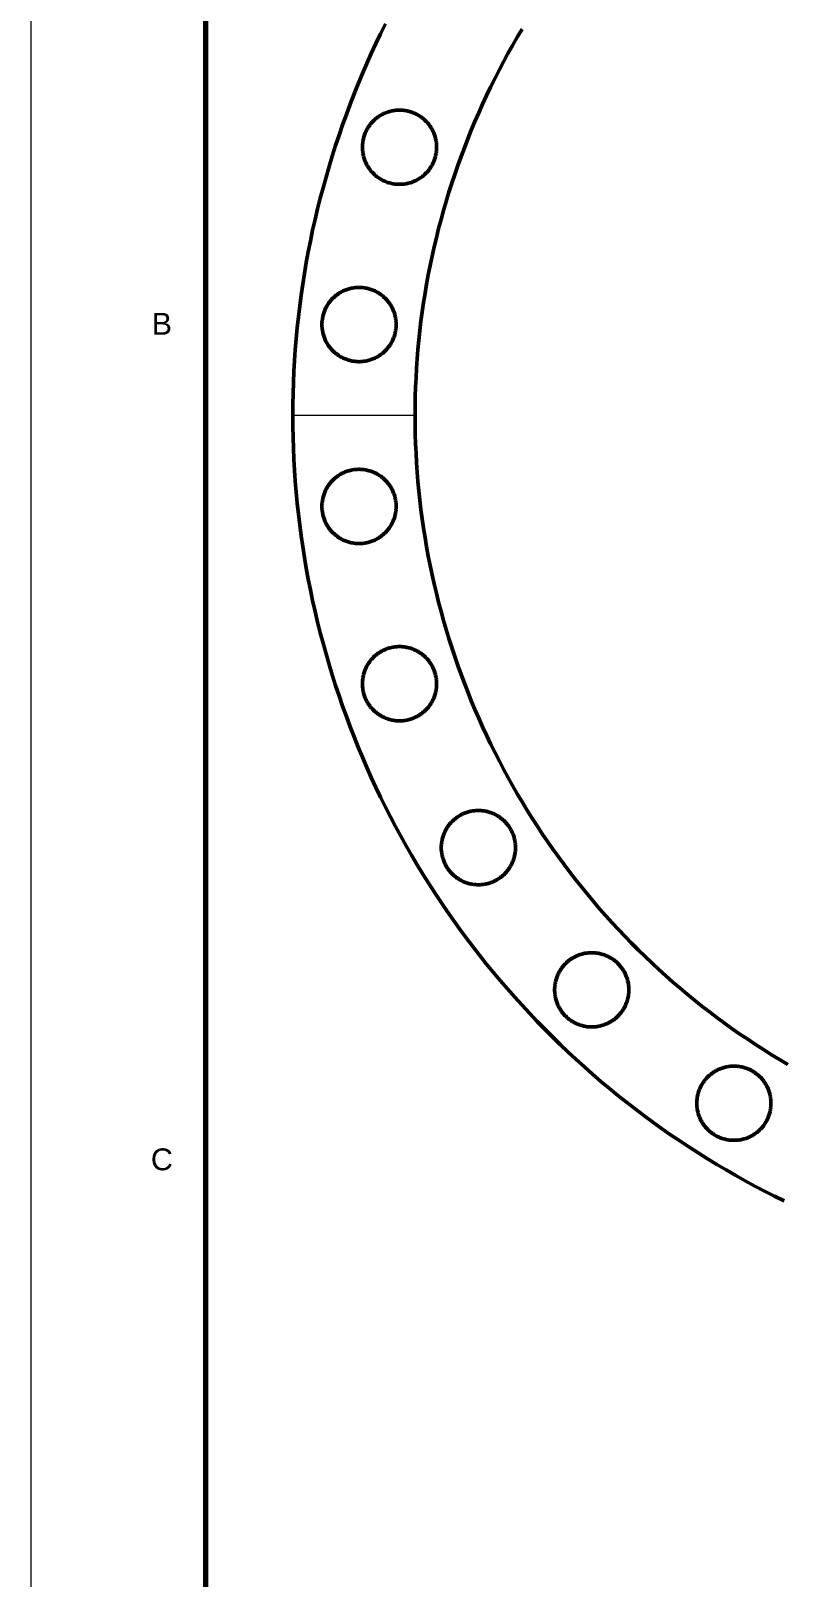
# Model space of a CAD drawing. Header units: millimetres. Extents: x 0 to 841, y 0 to 594.
# Drawn here: x 0 to 86.3, y 297 to 474 of the extents above; entities that cross this region are included whole.
import ezdxf
from ezdxf.enums import TextEntityAlignment as Align

# ---------------------------------------------------------------- set-up
doc = ezdxf.new("R2010")
doc.units = ezdxf.units.MM
doc.linetypes.add('FANTASMA', pattern=[26, 14, -3, 2, -2, 2, -3])
for name, color, linetype, lineweight in [('FANT', 7, 'FANTASMA', 18), ('FINA', 7, 'CONTINUOUS', 18), ('MARCO', 7, 'CONTINUOUS', 70), ('TXT', 7, 'CONTINUOUS', 25), ('VIS', 7, 'CONTINUOUS', 50)]:
    doc.layers.add(name, color=color, linetype=linetype, lineweight=lineweight)
doc.styles.add('STD', font='LiberationSans-Regular.ttf')

msp = doc.modelspace()

# ---------------------------------------------------------------- linework, layer by layer
at = {"layer": 'FANT'}
msp.add_line((44, 430), (30, 430), dxfattribs=at)
at = {"layer": 'FINA'}
msp.add_lwpolyline([(0, 0), (841, 0), (841, 594), (0, 594)], close=True, dxfattribs=at)
at = {"layer": 'MARCO'}
msp.add_lwpolyline([(20, 10), (831, 10), (831, 584), (20, 584)], close=True, dxfattribs=at)
at = {"layer": 'VIS'}
for points in [[(40.62, 474.84), (40.06, 473.71), (39.52, 472.58), (38.99, 471.44), (38.48, 470.29), (37.98, 469.14), (37.49, 467.98), (37.02, 466.81), (36.57, 465.64), (36.13, 464.46), (35.7, 463.28), (35.29, 462.09), (34.89, 460.9), (34.51, 459.7), (34.15, 458.5), (33.8, 457.3), (33.46, 456.08), (33.14, 454.87), (32.84, 453.65), (32.55, 452.43), (32.27, 451.2), (32.01, 449.97), (31.77, 448.74), (31.54, 447.5), (31.33, 446.26), (31.13, 445.02), (30.95, 443.78), (30.79, 442.53), (30.64, 441.29), (30.5, 440.04), (30.39, 438.79), (30.28, 437.53), (30.2, 436.28), (30.13, 435.02), (30.07, 433.77), (30.03, 432.51), (30.01, 431.26), (30, 430), (30.01, 428.74), (30.03, 427.49), (30.07, 426.23), (30.13, 424.98), (30.2, 423.72), (30.28, 422.47), (30.39, 421.21), (30.5, 419.96), (30.64, 418.71), (30.79, 417.47), (30.95, 416.22), (31.13, 414.98), (31.33, 413.74), (31.54, 412.5), (31.77, 411.26), (32.01, 410.03), (32.27, 408.8), (32.55, 407.57), (32.84, 406.35), (33.14, 405.13), (33.46, 403.92), (33.8, 402.7), (34.15, 401.5), (34.51, 400.3), (34.89, 399.1), (35.29, 397.91), (35.7, 396.72), (36.13, 395.54), (36.57, 394.36), (37.02, 393.19), (37.49, 392.02), (37.98, 390.86), (38.48, 389.71), (38.99, 388.56), (39.52, 387.42), (40.06, 386.29), (40.62, 385.16), (41.19, 384.04), (41.77, 382.93), (42.37, 381.82), (42.98, 380.73), (43.61, 379.64), (44.25, 378.56), (44.9, 377.48), (45.57, 376.42), (46.25, 375.36), (46.94, 374.31), (47.65, 373.27), (48.37, 372.24), (49.1, 371.22), (49.84, 370.21), (50.6, 369.21), (51.37, 368.21), (52.15, 367.23), (52.95, 366.26), (53.76, 365.29), (54.57, 364.34), (55.41, 363.4), (56.25, 362.47), (57.1, 361.55), (57.97, 360.63), (58.85, 359.74), (59.74, 358.85), (60.63, 357.97), (61.55, 357.1), (62.47, 356.25), (63.4, 355.41), (64.34, 354.57), (65.29, 353.76), (66.26, 352.95), (67.23, 352.15), (68.21, 351.37), (69.21, 350.6), (70.21, 349.84), (71.22, 349.1), (72.24, 348.37), (73.27, 347.65), (74.31, 346.94), (75.36, 346.25), (76.42, 345.57), (77.48, 344.9), (78.56, 344.25), (79.64, 343.61), (80.73, 342.98), (81.82, 342.37), (82.93, 341.77), (84.04, 341.19), (85.16, 340.62), (86.29, 340.06)], [(56.25, 474.24), (55.7, 473.31), (55.16, 472.37), (54.64, 471.43), (54.12, 470.48), (53.62, 469.52), (53.13, 468.56), (52.65, 467.59), (52.18, 466.62), (51.73, 465.64), (51.29, 464.65), (50.86, 463.66), (50.44, 462.66), (50.04, 461.66), (49.65, 460.65), (49.27, 459.64), (48.9, 458.62), (48.55, 457.6), (48.21, 456.58), (47.88, 455.55), (47.57, 454.51), (47.27, 453.47), (46.98, 452.43), (46.7, 451.39), (46.44, 450.34), (46.19, 449.29), (45.95, 448.23), (45.73, 447.18), (45.52, 446.11), (45.33, 445.05), (45.15, 443.99), (44.98, 442.92), (44.82, 441.85), (44.68, 440.78), (44.55, 439.71), (44.43, 438.63), (44.33, 437.56), (44.24, 436.48), (44.17, 435.4), (44.11, 434.32), (44.06, 433.24), (44.03, 432.16), (44.01, 431.08), (44, 430), (44.01, 428.92), (44.03, 427.84), (44.06, 426.76), (44.11, 425.68), (44.17, 424.6), (44.24, 423.52), (44.33, 422.44), (44.43, 421.37), (44.55, 420.29), (44.68, 419.22), (44.82, 418.15), (44.98, 417.08), (45.15, 416.01), (45.33, 414.95), (45.52, 413.89), (45.73, 412.82), (45.95, 411.77), (46.19, 410.71), (46.44, 409.66), (46.7, 408.61), (46.98, 407.57), (47.27, 406.53), (47.57, 405.49), (47.88, 404.45), (48.21, 403.42), (48.55, 402.4), (48.9, 401.38), (49.27, 400.36), (49.65, 399.35), (50.04, 398.34), (50.44, 397.34), (50.86, 396.34), (51.29, 395.35), (51.73, 394.36), (52.18, 393.38), (52.65, 392.41), (53.13, 391.44), (53.62, 390.48), (54.12, 389.52), (54.64, 388.57), (55.16, 387.63), (55.7, 386.69), (56.25, 385.76), (56.81, 384.83), (57.39, 383.92), (57.97, 383.01), (58.57, 382.11), (59.18, 381.21), (59.79, 380.33), (60.42, 379.45), (61.07, 378.58), (61.72, 377.72), (62.38, 376.86), (63.05, 376.02), (63.74, 375.18), (64.43, 374.35), (65.13, 373.53), (65.85, 372.72), (66.57, 371.92), (67.31, 371.13), (68.05, 370.35), (68.81, 369.57), (69.57, 368.81), (70.35, 368.05), (71.13, 367.31), (71.92, 366.57), (72.72, 365.85), (73.53, 365.13), (74.35, 364.43), (75.18, 363.74), (76.02, 363.05), (76.86, 362.38), (77.72, 361.72), (78.58, 361.07), (79.45, 360.42), (80.33, 359.79), (81.21, 359.18), (82.11, 358.57), (83.01, 357.97), (83.92, 357.39), (84.83, 356.81), (85.76, 356.25), (86.69, 355.7)], [(56.25, 474.24), (55.7, 473.31), (55.16, 472.37), (54.64, 471.43), (54.12, 470.48), (53.62, 469.52), (53.13, 468.56), (52.65, 467.59), (52.18, 466.62), (51.73, 465.64), (51.29, 464.65), (50.86, 463.66), (50.44, 462.66), (50.04, 461.66), (49.65, 460.65), (49.27, 459.64), (48.9, 458.62), (48.55, 457.6), (48.21, 456.58), (47.88, 455.55), (47.57, 454.51), (47.27, 453.47), (46.98, 452.43), (46.7, 451.39), (46.44, 450.34), (46.19, 449.29), (45.95, 448.23), (45.73, 447.18), (45.52, 446.11), (45.33, 445.05), (45.15, 443.99), (44.98, 442.92), (44.82, 441.85), (44.68, 440.78), (44.55, 439.71), (44.43, 438.63), (44.33, 437.56), (44.24, 436.48), (44.17, 435.4), (44.11, 434.32), (44.06, 433.24), (44.03, 432.16), (44.01, 431.08), (44, 430), (44.01, 428.92), (44.03, 427.84), (44.06, 426.76), (44.11, 425.68), (44.17, 424.6), (44.24, 423.52), (44.33, 422.44), (44.43, 421.37), (44.55, 420.29), (44.68, 419.22), (44.82, 418.15), (44.98, 417.08), (45.15, 416.01), (45.33, 414.95), (45.52, 413.89), (45.73, 412.82), (45.95, 411.77), (46.19, 410.71), (46.44, 409.66), (46.7, 408.61), (46.98, 407.57), (47.27, 406.53), (47.57, 405.49), (47.88, 404.45), (48.21, 403.42), (48.55, 402.4), (48.9, 401.38), (49.27, 400.36), (49.65, 399.35), (50.04, 398.34), (50.44, 397.34), (50.86, 396.34), (51.29, 395.35), (51.73, 394.36), (52.18, 393.38), (52.65, 392.41), (53.13, 391.44), (53.62, 390.48), (54.12, 389.52), (54.64, 388.57), (55.16, 387.63), (55.7, 386.69), (56.25, 385.76), (56.81, 384.83), (57.39, 383.92), (57.97, 383.01), (58.57, 382.11), (59.18, 381.21), (59.79, 380.33), (60.42, 379.45), (61.07, 378.58), (61.72, 377.72), (62.38, 376.86), (63.05, 376.02), (63.74, 375.18), (64.43, 374.35), (65.13, 373.53), (65.85, 372.72), (66.57, 371.92), (67.31, 371.13), (68.05, 370.35), (68.81, 369.57), (69.57, 368.81), (70.35, 368.05), (71.13, 367.31), (71.92, 366.57), (72.72, 365.85), (73.53, 365.13), (74.35, 364.43), (75.18, 363.74), (76.02, 363.05), (76.86, 362.38), (77.72, 361.72), (78.58, 361.07), (79.45, 360.42), (80.33, 359.79), (81.21, 359.18), (82.11, 358.57), (83.01, 357.97), (83.92, 357.39), (84.83, 356.81), (85.76, 356.25), (86.69, 355.7)], [(46.47, 460.72), (46.47, 460.6), (46.46, 460.48), (46.45, 460.36), (46.44, 460.24), (46.43, 460.12), (46.41, 460), (46.39, 459.88), (46.36, 459.76), (46.33, 459.65), (46.3, 459.53), (46.26, 459.41), (46.23, 459.3), (46.18, 459.19), (46.14, 459.08), (46.09, 458.97), (46.04, 458.86), (45.99, 458.75), (45.93, 458.64), (45.87, 458.54), (45.81, 458.44), (45.74, 458.34), (45.67, 458.24), (45.6, 458.14), (45.53, 458.05), (45.45, 457.95), (45.37, 457.86), (45.29, 457.78), (45.2, 457.69), (45.12, 457.61), (45.03, 457.53), (44.94, 457.45), (44.84, 457.37), (44.75, 457.3), (44.65, 457.23), (44.55, 457.16), (44.45, 457.1), (44.34, 457.04), (44.24, 456.98), (44.13, 456.92), (44.02, 456.87), (43.91, 456.82), (43.8, 456.77), (43.69, 456.73), (43.58, 456.69), (43.46, 456.65), (43.35, 456.62), (43.23, 456.59), (43.11, 456.56), (43, 456.54), (42.88, 456.52), (42.76, 456.5), (42.64, 456.49), (42.52, 456.48), (42.4, 456.47), (42.28, 456.47), (42.16, 456.47), (42.04, 456.47), (41.92, 456.48), (41.8, 456.49), (41.68, 456.5), (41.56, 456.52), (41.44, 456.54), (41.32, 456.56), (41.21, 456.59), (41.09, 456.62), (40.97, 456.65), (40.86, 456.69), (40.75, 456.73), (40.63, 456.77), (40.52, 456.82), (40.41, 456.87), (40.31, 456.92), (40.2, 456.98), (40.09, 457.04), (39.99, 457.1), (39.89, 457.16), (39.79, 457.23), (39.69, 457.3), (39.6, 457.37), (39.5, 457.45), (39.41, 457.53), (39.32, 457.61), (39.23, 457.69), (39.15, 457.78), (39.07, 457.86), (38.99, 457.95), (38.91, 458.05), (38.84, 458.14), (38.77, 458.24), (38.7, 458.34), (38.63, 458.44), (38.57, 458.54), (38.51, 458.64), (38.45, 458.75), (38.4, 458.86), (38.35, 458.97), (38.3, 459.08), (38.25, 459.19), (38.21, 459.3), (38.17, 459.41), (38.14, 459.53), (38.11, 459.65), (38.08, 459.76), (38.05, 459.88), (38.03, 460), (38.01, 460.12), (38, 460.24), (37.98, 460.36), (37.98, 460.48), (37.97, 460.6), (37.97, 460.72), (37.97, 460.84), (37.98, 460.96), (37.98, 461.08), (38, 461.2), (38.01, 461.32), (38.03, 461.43), (38.05, 461.55), (38.08, 461.67), (38.11, 461.79), (38.14, 461.9), (38.17, 462.02), (38.21, 462.13), (38.25, 462.24), (38.3, 462.36), (38.35, 462.47), (38.4, 462.58), (38.45, 462.68), (38.51, 462.79), (38.57, 462.89), (38.63, 463), (38.7, 463.1), (38.77, 463.19), (38.84, 463.29), (38.91, 463.39), (38.99, 463.48), (39.07, 463.57), (39.15, 463.66), (39.23, 463.74), (39.32, 463.83), (39.41, 463.91), (39.5, 463.98), (39.6, 464.06), (39.69, 464.13), (39.79, 464.2), (39.89, 464.27), (39.99, 464.33), (40.09, 464.4), (40.2, 464.46), (40.31, 464.51), (40.41, 464.56), (40.52, 464.61), (40.63, 464.66), (40.75, 464.7), (40.86, 464.74), (40.97, 464.78), (41.09, 464.81), (41.21, 464.84), (41.32, 464.87), (41.44, 464.89), (41.56, 464.91), (41.68, 464.93), (41.8, 464.95), (41.92, 464.96), (42.04, 464.96), (42.16, 464.97), (42.28, 464.97), (42.4, 464.96), (42.52, 464.96), (42.64, 464.95), (42.76, 464.93), (42.88, 464.91), (43, 464.89), (43.11, 464.87), (43.23, 464.84), (43.35, 464.81), (43.46, 464.78), (43.58, 464.74), (43.69, 464.7), (43.8, 464.66), (43.91, 464.61), (44.02, 464.56), (44.13, 464.51), (44.24, 464.46), (44.34, 464.4), (44.45, 464.33), (44.55, 464.27), (44.65, 464.2), (44.75, 464.13), (44.84, 464.06), (44.94, 463.98), (45.03, 463.91), (45.12, 463.83), (45.2, 463.74), (45.29, 463.66), (45.37, 463.57), (45.45, 463.48), (45.53, 463.39), (45.6, 463.29), (45.67, 463.19), (45.74, 463.1), (45.81, 463), (45.87, 462.89), (45.93, 462.79), (45.99, 462.68), (46.04, 462.58), (46.09, 462.47), (46.14, 462.36), (46.18, 462.24), (46.23, 462.13), (46.26, 462.02), (46.3, 461.9), (46.33, 461.79), (46.36, 461.67), (46.39, 461.55), (46.41, 461.43), (46.43, 461.32), (46.44, 461.2), (46.45, 461.08), (46.46, 460.96), (46.47, 460.84), (46.47, 460.72)], [(41.83, 440.41), (41.83, 440.29), (41.83, 440.17), (41.82, 440.05), (41.81, 439.93), (41.79, 439.81), (41.77, 439.69), (41.75, 439.58), (41.73, 439.46), (41.7, 439.34), (41.67, 439.23), (41.63, 439.11), (41.59, 439), (41.55, 438.88), (41.51, 438.77), (41.46, 438.66), (41.41, 438.55), (41.35, 438.45), (41.3, 438.34), (41.23, 438.24), (41.17, 438.13), (41.11, 438.03), (41.04, 437.93), (40.97, 437.84), (40.89, 437.74), (40.81, 437.65), (40.74, 437.56), (40.65, 437.47), (40.57, 437.39), (40.48, 437.3), (40.39, 437.22), (40.3, 437.14), (40.21, 437.07), (40.11, 437), (40.01, 436.93), (39.91, 436.86), (39.81, 436.79), (39.71, 436.73), (39.6, 436.67), (39.5, 436.62), (39.39, 436.57), (39.28, 436.52), (39.17, 436.47), (39.06, 436.43), (38.94, 436.39), (38.83, 436.35), (38.71, 436.32), (38.6, 436.29), (38.48, 436.26), (38.36, 436.23), (38.24, 436.21), (38.12, 436.2), (38.01, 436.18), (37.89, 436.17), (37.77, 436.17), (37.64, 436.16), (37.52, 436.16), (37.4, 436.17), (37.28, 436.17), (37.16, 436.18), (37.04, 436.2), (36.93, 436.21), (36.81, 436.23), (36.69, 436.26), (36.57, 436.29), (36.46, 436.32), (36.34, 436.35), (36.23, 436.39), (36.11, 436.43), (36, 436.47), (35.89, 436.52), (35.78, 436.57), (35.67, 436.62), (35.56, 436.67), (35.46, 436.73), (35.36, 436.79), (35.25, 436.86), (35.16, 436.93), (35.06, 437), (34.96, 437.07), (34.87, 437.14), (34.78, 437.22), (34.69, 437.3), (34.6, 437.39), (34.52, 437.47), (34.43, 437.56), (34.35, 437.65), (34.28, 437.74), (34.2, 437.84), (34.13, 437.93), (34.06, 438.03), (34, 438.13), (33.93, 438.24), (33.87, 438.34), (33.82, 438.45), (33.76, 438.55), (33.71, 438.66), (33.66, 438.77), (33.62, 438.88), (33.58, 439), (33.54, 439.11), (33.5, 439.23), (33.47, 439.34), (33.44, 439.46), (33.42, 439.58), (33.4, 439.69), (33.38, 439.81), (33.36, 439.93), (33.35, 440.05), (33.34, 440.17), (33.34, 440.29), (33.33, 440.41), (33.34, 440.53), (33.34, 440.65), (33.35, 440.77), (33.36, 440.89), (33.38, 441.01), (33.4, 441.13), (33.42, 441.25), (33.44, 441.37), (33.47, 441.48), (33.5, 441.6), (33.54, 441.71), (33.58, 441.83), (33.62, 441.94), (33.66, 442.05), (33.71, 442.16), (33.76, 442.27), (33.82, 442.38), (33.87, 442.49), (33.93, 442.59), (34, 442.69), (34.06, 442.79), (34.13, 442.89), (34.2, 442.99), (34.28, 443.08), (34.35, 443.18), (34.43, 443.27), (34.52, 443.35), (34.6, 443.44), (34.69, 443.52), (34.78, 443.6), (34.87, 443.68), (34.96, 443.76), (35.06, 443.83), (35.16, 443.9), (35.25, 443.97), (35.36, 444.03), (35.46, 444.09), (35.56, 444.15), (35.67, 444.21), (35.78, 444.26), (35.89, 444.31), (36, 444.36), (36.11, 444.4), (36.23, 444.44), (36.34, 444.48), (36.46, 444.51), (36.57, 444.54), (36.69, 444.57), (36.81, 444.59), (36.93, 444.61), (37.04, 444.63), (37.16, 444.64), (37.28, 444.65), (37.4, 444.66), (37.52, 444.66), (37.64, 444.66), (37.77, 444.66), (37.89, 444.65), (38.01, 444.64), (38.12, 444.63), (38.24, 444.61), (38.36, 444.59), (38.48, 444.57), (38.6, 444.54), (38.71, 444.51), (38.83, 444.48), (38.94, 444.44), (39.06, 444.4), (39.17, 444.36), (39.28, 444.31), (39.39, 444.26), (39.5, 444.21), (39.6, 444.15), (39.71, 444.09), (39.81, 444.03), (39.91, 443.97), (40.01, 443.9), (40.11, 443.83), (40.21, 443.76), (40.3, 443.68), (40.39, 443.6), (40.48, 443.52), (40.57, 443.44), (40.65, 443.35), (40.74, 443.27), (40.81, 443.18), (40.89, 443.08), (40.97, 442.99), (41.04, 442.89), (41.11, 442.79), (41.17, 442.69), (41.23, 442.59), (41.3, 442.49), (41.35, 442.38), (41.41, 442.27), (41.46, 442.16), (41.51, 442.05), (41.55, 441.94), (41.59, 441.83), (41.63, 441.71), (41.67, 441.6), (41.7, 441.48), (41.73, 441.37), (41.75, 441.25), (41.77, 441.13), (41.79, 441.01), (41.81, 440.89), (41.82, 440.77), (41.83, 440.65), (41.83, 440.53), (41.83, 440.41)], [(41.83, 419.59), (41.83, 419.47), (41.83, 419.35), (41.82, 419.23), (41.81, 419.11), (41.79, 418.99), (41.77, 418.87), (41.75, 418.75), (41.73, 418.63), (41.7, 418.52), (41.67, 418.4), (41.63, 418.29), (41.59, 418.17), (41.55, 418.06), (41.51, 417.95), (41.46, 417.84), (41.41, 417.73), (41.35, 417.62), (41.3, 417.51), (41.23, 417.41), (41.17, 417.31), (41.11, 417.21), (41.04, 417.11), (40.97, 417.01), (40.89, 416.92), (40.81, 416.82), (40.74, 416.73), (40.65, 416.65), (40.57, 416.56), (40.48, 416.48), (40.39, 416.4), (40.3, 416.32), (40.21, 416.24), (40.11, 416.17), (40.01, 416.1), (39.91, 416.03), (39.81, 415.97), (39.71, 415.91), (39.6, 415.85), (39.5, 415.79), (39.39, 415.74), (39.28, 415.69), (39.17, 415.64), (39.06, 415.6), (38.94, 415.56), (38.83, 415.52), (38.71, 415.49), (38.6, 415.46), (38.48, 415.43), (38.36, 415.41), (38.24, 415.39), (38.12, 415.37), (38.01, 415.36), (37.89, 415.35), (37.77, 415.34), (37.64, 415.34), (37.52, 415.34), (37.4, 415.34), (37.28, 415.35), (37.16, 415.36), (37.04, 415.37), (36.93, 415.39), (36.81, 415.41), (36.69, 415.43), (36.57, 415.46), (36.46, 415.49), (36.34, 415.52), (36.23, 415.56), (36.11, 415.6), (36, 415.64), (35.89, 415.69), (35.78, 415.74), (35.67, 415.79), (35.56, 415.85), (35.46, 415.91), (35.36, 415.97), (35.25, 416.03), (35.16, 416.1), (35.06, 416.17), (34.96, 416.24), (34.87, 416.32), (34.78, 416.4), (34.69, 416.48), (34.6, 416.56), (34.52, 416.65), (34.43, 416.73), (34.35, 416.82), (34.28, 416.92), (34.2, 417.01), (34.13, 417.11), (34.06, 417.21), (34, 417.31), (33.93, 417.41), (33.87, 417.51), (33.82, 417.62), (33.76, 417.73), (33.71, 417.84), (33.66, 417.95), (33.62, 418.06), (33.58, 418.17), (33.54, 418.29), (33.5, 418.4), (33.47, 418.52), (33.44, 418.63), (33.42, 418.75), (33.4, 418.87), (33.38, 418.99), (33.36, 419.11), (33.35, 419.23), (33.34, 419.35), (33.34, 419.47), (33.33, 419.59), (33.34, 419.71), (33.34, 419.83), (33.35, 419.95), (33.36, 420.07), (33.38, 420.19), (33.4, 420.31), (33.42, 420.42), (33.44, 420.54), (33.47, 420.66), (33.5, 420.77), (33.54, 420.89), (33.58, 421), (33.62, 421.12), (33.66, 421.23), (33.71, 421.34), (33.76, 421.45), (33.82, 421.55), (33.87, 421.66), (33.93, 421.76), (34, 421.87), (34.06, 421.97), (34.13, 422.07), (34.2, 422.16), (34.28, 422.26), (34.35, 422.35), (34.43, 422.44), (34.52, 422.53), (34.6, 422.61), (34.69, 422.7), (34.78, 422.78), (34.87, 422.86), (34.96, 422.93), (35.06, 423), (35.16, 423.07), (35.25, 423.14), (35.36, 423.21), (35.46, 423.27), (35.56, 423.33), (35.67, 423.38), (35.78, 423.43), (35.89, 423.48), (36, 423.53), (36.11, 423.57), (36.23, 423.61), (36.34, 423.65), (36.46, 423.68), (36.57, 423.71), (36.69, 423.74), (36.81, 423.77), (36.93, 423.79), (37.04, 423.8), (37.16, 423.82), (37.28, 423.83), (37.4, 423.83), (37.52, 423.84), (37.64, 423.84), (37.77, 423.83), (37.89, 423.83), (38.01, 423.82), (38.12, 423.8), (38.24, 423.79), (38.36, 423.77), (38.48, 423.74), (38.6, 423.71), (38.71, 423.68), (38.83, 423.65), (38.94, 423.61), (39.06, 423.57), (39.17, 423.53), (39.28, 423.48), (39.39, 423.43), (39.5, 423.38), (39.6, 423.33), (39.71, 423.27), (39.81, 423.21), (39.91, 423.14), (40.01, 423.07), (40.11, 423), (40.21, 422.93), (40.3, 422.86), (40.39, 422.78), (40.48, 422.7), (40.57, 422.61), (40.65, 422.53), (40.74, 422.44), (40.81, 422.35), (40.89, 422.26), (40.97, 422.16), (41.04, 422.07), (41.11, 421.97), (41.17, 421.87), (41.23, 421.76), (41.3, 421.66), (41.35, 421.55), (41.41, 421.45), (41.46, 421.34), (41.51, 421.23), (41.55, 421.12), (41.59, 421), (41.63, 420.89), (41.67, 420.77), (41.7, 420.66), (41.73, 420.54), (41.75, 420.42), (41.77, 420.31), (41.79, 420.19), (41.81, 420.07), (41.82, 419.95), (41.83, 419.83), (41.83, 419.71), (41.83, 419.59)], [(46.47, 399.28), (46.47, 399.16), (46.46, 399.04), (46.45, 398.92), (46.44, 398.8), (46.43, 398.68), (46.41, 398.57), (46.39, 398.45), (46.36, 398.33), (46.33, 398.21), (46.3, 398.1), (46.26, 397.98), (46.23, 397.87), (46.18, 397.76), (46.14, 397.64), (46.09, 397.53), (46.04, 397.42), (45.99, 397.32), (45.93, 397.21), (45.87, 397.11), (45.81, 397), (45.74, 396.9), (45.67, 396.81), (45.6, 396.71), (45.53, 396.61), (45.45, 396.52), (45.37, 396.43), (45.29, 396.34), (45.2, 396.26), (45.12, 396.17), (45.03, 396.09), (44.94, 396.02), (44.84, 395.94), (44.75, 395.87), (44.65, 395.8), (44.55, 395.73), (44.45, 395.67), (44.34, 395.6), (44.24, 395.54), (44.13, 395.49), (44.02, 395.44), (43.91, 395.39), (43.8, 395.34), (43.69, 395.3), (43.58, 395.26), (43.46, 395.22), (43.35, 395.19), (43.23, 395.16), (43.11, 395.13), (43, 395.11), (42.88, 395.09), (42.76, 395.07), (42.64, 395.05), (42.52, 395.04), (42.4, 395.04), (42.28, 395.03), (42.16, 395.03), (42.04, 395.04), (41.92, 395.04), (41.8, 395.05), (41.68, 395.07), (41.56, 395.09), (41.44, 395.11), (41.32, 395.13), (41.21, 395.16), (41.09, 395.19), (40.97, 395.22), (40.86, 395.26), (40.75, 395.3), (40.63, 395.34), (40.52, 395.39), (40.41, 395.44), (40.31, 395.49), (40.2, 395.54), (40.09, 395.6), (39.99, 395.67), (39.89, 395.73), (39.79, 395.8), (39.69, 395.87), (39.6, 395.94), (39.5, 396.02), (39.41, 396.09), (39.32, 396.17), (39.23, 396.26), (39.15, 396.34), (39.07, 396.43), (38.99, 396.52), (38.91, 396.61), (38.84, 396.71), (38.77, 396.81), (38.7, 396.9), (38.63, 397), (38.57, 397.11), (38.51, 397.21), (38.45, 397.32), (38.4, 397.42), (38.35, 397.53), (38.3, 397.64), (38.25, 397.76), (38.21, 397.87), (38.17, 397.98), (38.14, 398.1), (38.11, 398.21), (38.08, 398.33), (38.05, 398.45), (38.03, 398.57), (38.01, 398.68), (38, 398.8), (37.98, 398.92), (37.98, 399.04), (37.97, 399.16), (37.97, 399.28), (37.97, 399.4), (37.98, 399.52), (37.98, 399.64), (38, 399.76), (38.01, 399.88), (38.03, 400), (38.05, 400.12), (38.08, 400.24), (38.11, 400.35), (38.14, 400.47), (38.17, 400.59), (38.21, 400.7), (38.25, 400.81), (38.3, 400.92), (38.35, 401.03), (38.4, 401.14), (38.45, 401.25), (38.51, 401.36), (38.57, 401.46), (38.63, 401.56), (38.7, 401.66), (38.77, 401.76), (38.84, 401.86), (38.91, 401.95), (38.99, 402.05), (39.07, 402.14), (39.15, 402.22), (39.23, 402.31), (39.32, 402.39), (39.41, 402.47), (39.5, 402.55), (39.6, 402.63), (39.69, 402.7), (39.79, 402.77), (39.89, 402.84), (39.99, 402.9), (40.09, 402.96), (40.2, 403.02), (40.31, 403.08), (40.41, 403.13), (40.52, 403.18), (40.63, 403.23), (40.75, 403.27), (40.86, 403.31), (40.97, 403.35), (41.09, 403.38), (41.21, 403.41), (41.32, 403.44), (41.44, 403.46), (41.56, 403.48), (41.68, 403.5), (41.8, 403.51), (41.92, 403.52), (42.04, 403.53), (42.16, 403.53), (42.28, 403.53), (42.4, 403.53), (42.52, 403.52), (42.64, 403.51), (42.76, 403.5), (42.88, 403.48), (43, 403.46), (43.11, 403.44), (43.23, 403.41), (43.35, 403.38), (43.46, 403.35), (43.58, 403.31), (43.69, 403.27), (43.8, 403.23), (43.91, 403.18), (44.02, 403.13), (44.13, 403.08), (44.24, 403.02), (44.34, 402.96), (44.45, 402.9), (44.55, 402.84), (44.65, 402.77), (44.75, 402.7), (44.84, 402.63), (44.94, 402.55), (45.03, 402.47), (45.12, 402.39), (45.2, 402.31), (45.29, 402.22), (45.37, 402.14), (45.45, 402.05), (45.53, 401.95), (45.6, 401.86), (45.67, 401.76), (45.74, 401.66), (45.81, 401.56), (45.87, 401.46), (45.93, 401.36), (45.99, 401.25), (46.04, 401.14), (46.09, 401.03), (46.14, 400.92), (46.18, 400.81), (46.23, 400.7), (46.26, 400.59), (46.3, 400.47), (46.33, 400.35), (46.36, 400.24), (46.39, 400.12), (46.41, 400), (46.43, 399.88), (46.44, 399.76), (46.45, 399.64), (46.46, 399.52), (46.47, 399.4), (46.47, 399.28)], [(55.5, 380.52), (55.5, 380.4), (55.5, 380.28), (55.49, 380.16), (55.48, 380.04), (55.46, 379.92), (55.44, 379.8), (55.42, 379.68), (55.4, 379.57), (55.37, 379.45), (55.34, 379.33), (55.3, 379.22), (55.26, 379.11), (55.22, 378.99), (55.18, 378.88), (55.13, 378.77), (55.08, 378.66), (55.02, 378.55), (54.96, 378.45), (54.9, 378.34), (54.84, 378.24), (54.78, 378.14), (54.71, 378.04), (54.64, 377.95), (54.56, 377.85), (54.48, 377.76), (54.4, 377.67), (54.32, 377.58), (54.24, 377.49), (54.15, 377.41), (54.06, 377.33), (53.97, 377.25), (53.88, 377.18), (53.78, 377.1), (53.68, 377.03), (53.58, 376.97), (53.48, 376.9), (53.38, 376.84), (53.27, 376.78), (53.17, 376.73), (53.06, 376.67), (52.95, 376.62), (52.84, 376.58), (52.73, 376.53), (52.61, 376.49), (52.5, 376.46), (52.38, 376.42), (52.27, 376.39), (52.15, 376.37), (52.03, 376.34), (51.91, 376.32), (51.79, 376.31), (51.67, 376.29), (51.56, 376.28), (51.44, 376.27), (51.31, 376.27), (51.19, 376.27), (51.07, 376.27), (50.95, 376.28), (50.83, 376.29), (50.71, 376.31), (50.6, 376.32), (50.48, 376.34), (50.36, 376.37), (50.24, 376.39), (50.13, 376.42), (50.01, 376.46), (49.9, 376.49), (49.78, 376.53), (49.67, 376.58), (49.56, 376.62), (49.45, 376.67), (49.34, 376.73), (49.23, 376.78), (49.13, 376.84), (49.03, 376.9), (48.92, 376.97), (48.83, 377.03), (48.73, 377.1), (48.63, 377.18), (48.54, 377.25), (48.45, 377.33), (48.36, 377.41), (48.27, 377.49), (48.19, 377.58), (48.1, 377.67), (48.02, 377.76), (47.95, 377.85), (47.87, 377.95), (47.8, 378.04), (47.73, 378.14), (47.67, 378.24), (47.6, 378.34), (47.54, 378.45), (47.49, 378.55), (47.43, 378.66), (47.38, 378.77), (47.33, 378.88), (47.29, 378.99), (47.25, 379.11), (47.21, 379.22), (47.17, 379.33), (47.14, 379.45), (47.11, 379.57), (47.09, 379.68), (47.07, 379.8), (47.05, 379.92), (47.03, 380.04), (47.02, 380.16), (47.01, 380.28), (47.01, 380.4), (47, 380.52), (47.01, 380.64), (47.01, 380.76), (47.02, 380.88), (47.03, 381), (47.05, 381.12), (47.07, 381.24), (47.09, 381.36), (47.11, 381.48), (47.14, 381.59), (47.17, 381.71), (47.21, 381.82), (47.25, 381.94), (47.29, 382.05), (47.33, 382.16), (47.38, 382.27), (47.43, 382.38), (47.49, 382.49), (47.54, 382.59), (47.6, 382.7), (47.67, 382.8), (47.73, 382.9), (47.8, 383), (47.87, 383.1), (47.95, 383.19), (48.02, 383.28), (48.1, 383.37), (48.19, 383.46), (48.27, 383.55), (48.36, 383.63), (48.45, 383.71), (48.54, 383.79), (48.63, 383.87), (48.73, 383.94), (48.83, 384.01), (48.92, 384.08), (49.03, 384.14), (49.13, 384.2), (49.23, 384.26), (49.34, 384.32), (49.45, 384.37), (49.56, 384.42), (49.67, 384.46), (49.78, 384.51), (49.9, 384.55), (50.01, 384.58), (50.13, 384.62), (50.24, 384.65), (50.36, 384.68), (50.48, 384.7), (50.6, 384.72), (50.71, 384.74), (50.83, 384.75), (50.95, 384.76), (51.07, 384.77), (51.19, 384.77), (51.31, 384.77), (51.44, 384.77), (51.56, 384.76), (51.67, 384.75), (51.79, 384.74), (51.91, 384.72), (52.03, 384.7), (52.15, 384.68), (52.27, 384.65), (52.38, 384.62), (52.5, 384.58), (52.61, 384.55), (52.73, 384.51), (52.84, 384.46), (52.95, 384.42), (53.06, 384.37), (53.17, 384.32), (53.27, 384.26), (53.38, 384.2), (53.48, 384.14), (53.58, 384.08), (53.68, 384.01), (53.78, 383.94), (53.88, 383.87), (53.97, 383.79), (54.06, 383.71), (54.15, 383.63), (54.24, 383.55), (54.32, 383.46), (54.4, 383.37), (54.48, 383.28), (54.56, 383.19), (54.64, 383.1), (54.71, 383), (54.78, 382.9), (54.84, 382.8), (54.9, 382.7), (54.96, 382.59), (55.02, 382.49), (55.08, 382.38), (55.13, 382.27), (55.18, 382.16), (55.22, 382.05), (55.26, 381.94), (55.3, 381.82), (55.34, 381.71), (55.37, 381.59), (55.4, 381.48), (55.42, 381.36), (55.44, 381.24), (55.46, 381.12), (55.48, 381), (55.49, 380.88), (55.5, 380.76), (55.5, 380.64), (55.5, 380.52)], [(68.49, 364.24), (68.49, 364.12), (68.48, 364), (68.47, 363.88), (68.46, 363.76), (68.45, 363.64), (68.43, 363.52), (68.41, 363.4), (68.38, 363.28), (68.35, 363.17), (68.32, 363.05), (68.28, 362.94), (68.25, 362.82), (68.2, 362.71), (68.16, 362.6), (68.11, 362.49), (68.06, 362.38), (68.01, 362.27), (67.95, 362.17), (67.89, 362.06), (67.83, 361.96), (67.76, 361.86), (67.69, 361.76), (67.62, 361.66), (67.55, 361.57), (67.47, 361.48), (67.39, 361.39), (67.31, 361.3), (67.22, 361.21), (67.14, 361.13), (67.05, 361.05), (66.96, 360.97), (66.86, 360.89), (66.77, 360.82), (66.67, 360.75), (66.57, 360.68), (66.47, 360.62), (66.36, 360.56), (66.26, 360.5), (66.15, 360.44), (66.04, 360.39), (65.93, 360.34), (65.82, 360.3), (65.71, 360.25), (65.6, 360.21), (65.48, 360.18), (65.37, 360.14), (65.25, 360.11), (65.13, 360.08), (65.02, 360.06), (64.9, 360.04), (64.78, 360.02), (64.66, 360.01), (64.54, 360), (64.42, 359.99), (64.3, 359.99), (64.18, 359.99), (64.06, 359.99), (63.94, 360), (63.82, 360.01), (63.7, 360.02), (63.58, 360.04), (63.46, 360.06), (63.34, 360.08), (63.23, 360.11), (63.11, 360.14), (62.99, 360.18), (62.88, 360.21), (62.77, 360.25), (62.65, 360.3), (62.54, 360.34), (62.43, 360.39), (62.33, 360.44), (62.22, 360.5), (62.11, 360.56), (62.01, 360.62), (61.91, 360.68), (61.81, 360.75), (61.71, 360.82), (61.62, 360.89), (61.52, 360.97), (61.43, 361.05), (61.34, 361.13), (61.26, 361.21), (61.17, 361.3), (61.09, 361.39), (61.01, 361.48), (60.93, 361.57), (60.86, 361.66), (60.79, 361.76), (60.72, 361.86), (60.65, 361.96), (60.59, 362.06), (60.53, 362.17), (60.47, 362.27), (60.42, 362.38), (60.37, 362.49), (60.32, 362.6), (60.27, 362.71), (60.23, 362.82), (60.19, 362.94), (60.16, 363.05), (60.13, 363.17), (60.1, 363.28), (60.07, 363.4), (60.05, 363.52), (60.03, 363.64), (60.02, 363.76), (60, 363.88), (60, 364), (59.99, 364.12), (59.99, 364.24), (59.99, 364.36), (60, 364.48), (60, 364.6), (60.02, 364.72), (60.03, 364.84), (60.05, 364.96), (60.07, 365.08), (60.1, 365.19), (60.13, 365.31), (60.16, 365.43), (60.19, 365.54), (60.23, 365.65), (60.27, 365.77), (60.32, 365.88), (60.37, 365.99), (60.42, 366.1), (60.47, 366.21), (60.53, 366.31), (60.59, 366.42), (60.65, 366.52), (60.72, 366.62), (60.79, 366.72), (60.86, 366.81), (60.93, 366.91), (61.01, 367), (61.09, 367.09), (61.17, 367.18), (61.26, 367.27), (61.34, 367.35), (61.43, 367.43), (61.52, 367.51), (61.62, 367.58), (61.71, 367.66), (61.81, 367.73), (61.91, 367.79), (62.01, 367.86), (62.11, 367.92), (62.22, 367.98), (62.33, 368.03), (62.43, 368.09), (62.54, 368.14), (62.65, 368.18), (62.77, 368.23), (62.88, 368.27), (62.99, 368.3), (63.11, 368.34), (63.23, 368.37), (63.34, 368.39), (63.46, 368.42), (63.58, 368.44), (63.7, 368.45), (63.82, 368.47), (63.94, 368.48), (64.06, 368.49), (64.18, 368.49), (64.3, 368.49), (64.42, 368.49), (64.54, 368.48), (64.66, 368.47), (64.78, 368.45), (64.9, 368.44), (65.02, 368.42), (65.13, 368.39), (65.25, 368.37), (65.37, 368.34), (65.48, 368.3), (65.6, 368.27), (65.71, 368.23), (65.82, 368.18), (65.93, 368.14), (66.04, 368.09), (66.15, 368.03), (66.26, 367.98), (66.36, 367.92), (66.47, 367.86), (66.57, 367.79), (66.67, 367.73), (66.77, 367.66), (66.86, 367.58), (66.96, 367.51), (67.05, 367.43), (67.14, 367.35), (67.22, 367.27), (67.31, 367.18), (67.39, 367.09), (67.47, 367), (67.55, 366.91), (67.62, 366.81), (67.69, 366.72), (67.76, 366.62), (67.83, 366.52), (67.89, 366.42), (67.95, 366.31), (68.01, 366.21), (68.06, 366.1), (68.11, 365.99), (68.16, 365.88), (68.2, 365.77), (68.25, 365.65), (68.28, 365.54), (68.32, 365.43), (68.35, 365.31), (68.38, 365.19), (68.41, 365.08), (68.43, 364.96), (68.45, 364.84), (68.46, 364.72), (68.47, 364.6), (68.48, 364.48), (68.49, 364.36), (68.49, 364.24)], [(84.77, 351.25), (84.77, 351.13), (84.76, 351.01), (84.76, 350.89), (84.74, 350.77), (84.73, 350.66), (84.71, 350.54), (84.69, 350.42), (84.66, 350.3), (84.63, 350.18), (84.6, 350.07), (84.57, 349.95), (84.53, 349.84), (84.49, 349.73), (84.44, 349.61), (84.39, 349.5), (84.34, 349.4), (84.29, 349.29), (84.23, 349.18), (84.17, 349.08), (84.11, 348.98), (84.04, 348.87), (83.97, 348.78), (83.9, 348.68), (83.83, 348.58), (83.75, 348.49), (83.67, 348.4), (83.59, 348.31), (83.5, 348.23), (83.42, 348.15), (83.33, 348.06), (83.24, 347.99), (83.14, 347.91), (83.05, 347.84), (82.95, 347.77), (82.85, 347.7), (82.75, 347.64), (82.65, 347.57), (82.54, 347.52), (82.43, 347.46), (82.33, 347.41), (82.22, 347.36), (82.11, 347.31), (81.99, 347.27), (81.88, 347.23), (81.77, 347.19), (81.65, 347.16), (81.53, 347.13), (81.42, 347.1), (81.3, 347.08), (81.18, 347.06), (81.06, 347.04), (80.94, 347.03), (80.82, 347.02), (80.7, 347.01), (80.58, 347.01), (80.46, 347.01), (80.34, 347.01), (80.22, 347.02), (80.1, 347.03), (79.98, 347.04), (79.86, 347.06), (79.74, 347.08), (79.63, 347.1), (79.51, 347.13), (79.39, 347.16), (79.28, 347.19), (79.16, 347.23), (79.05, 347.27), (78.94, 347.31), (78.83, 347.36), (78.72, 347.41), (78.61, 347.46), (78.5, 347.52), (78.4, 347.57), (78.29, 347.64), (78.19, 347.7), (78.09, 347.77), (77.99, 347.84), (77.9, 347.91), (77.8, 347.99), (77.71, 348.06), (77.62, 348.15), (77.54, 348.23), (77.45, 348.31), (77.37, 348.4), (77.29, 348.49), (77.21, 348.58), (77.14, 348.68), (77.07, 348.78), (77, 348.87), (76.93, 348.98), (76.87, 349.08), (76.81, 349.18), (76.75, 349.29), (76.7, 349.4), (76.65, 349.5), (76.6, 349.61), (76.56, 349.73), (76.51, 349.84), (76.48, 349.95), (76.44, 350.07), (76.41, 350.18), (76.38, 350.3), (76.35, 350.42), (76.33, 350.54), (76.31, 350.66), (76.3, 350.77), (76.29, 350.89), (76.28, 351.01), (76.27, 351.13), (76.27, 351.25), (76.27, 351.37), (76.28, 351.5), (76.29, 351.62), (76.3, 351.73), (76.31, 351.85), (76.33, 351.97), (76.35, 352.09), (76.38, 352.21), (76.41, 352.33), (76.44, 352.44), (76.48, 352.56), (76.51, 352.67), (76.56, 352.78), (76.6, 352.89), (76.65, 353.01), (76.7, 353.11), (76.75, 353.22), (76.81, 353.33), (76.87, 353.43), (76.93, 353.53), (77, 353.63), (77.07, 353.73), (77.14, 353.83), (77.21, 353.92), (77.29, 354.02), (77.37, 354.11), (77.45, 354.2), (77.54, 354.28), (77.62, 354.36), (77.71, 354.45), (77.8, 354.52), (77.9, 354.6), (77.99, 354.67), (78.09, 354.74), (78.19, 354.81), (78.29, 354.87), (78.4, 354.94), (78.5, 354.99), (78.61, 355.05), (78.72, 355.1), (78.83, 355.15), (78.94, 355.2), (79.05, 355.24), (79.16, 355.28), (79.28, 355.32), (79.39, 355.35), (79.51, 355.38), (79.63, 355.41), (79.74, 355.43), (79.86, 355.45), (79.98, 355.47), (80.1, 355.48), (80.22, 355.49), (80.34, 355.5), (80.46, 355.5), (80.58, 355.5), (80.7, 355.5), (80.82, 355.49), (80.94, 355.48), (81.06, 355.47), (81.18, 355.45), (81.3, 355.43), (81.42, 355.41), (81.53, 355.38), (81.65, 355.35), (81.77, 355.32), (81.88, 355.28), (81.99, 355.24), (82.11, 355.2), (82.22, 355.15), (82.33, 355.1), (82.43, 355.05), (82.54, 354.99), (82.65, 354.94), (82.75, 354.87), (82.85, 354.81), (82.95, 354.74), (83.05, 354.67), (83.14, 354.6), (83.24, 354.52), (83.33, 354.45), (83.42, 354.36), (83.5, 354.28), (83.59, 354.2), (83.67, 354.11), (83.75, 354.02), (83.83, 353.92), (83.9, 353.83), (83.97, 353.73), (84.04, 353.63), (84.11, 353.53), (84.17, 353.43), (84.23, 353.33), (84.29, 353.22), (84.34, 353.11), (84.39, 353.01), (84.44, 352.89), (84.49, 352.78), (84.53, 352.67), (84.57, 352.56), (84.6, 352.44), (84.63, 352.33), (84.66, 352.21), (84.69, 352.09), (84.71, 351.97), (84.73, 351.85), (84.74, 351.73), (84.76, 351.62), (84.76, 351.5), (84.77, 351.37), (84.77, 351.25)]]:
    msp.add_lwpolyline(points, dxfattribs=at)

# ---------------------------------------------------------------- texts
at = {"layer": 'TXT', "style": 'STD'}
for s, p in [('B', (15, 440.5)), ('C', (15, 344.83))]:
    msp.add_text(s, height=2.5, dxfattribs=at).set_placement(p, align=Align.MIDDLE_CENTER)

doc.saveas('drawing.dxf')
